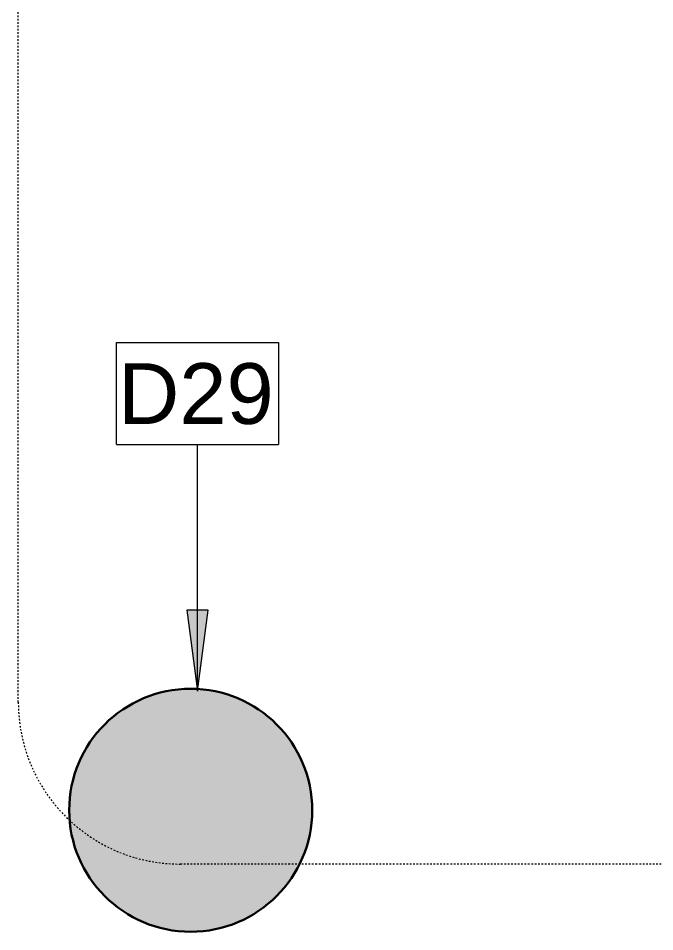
# Model space of a CAD drawing. Header units: inches. Extents: x -1176 to 1551, y -3558 to 978.
# Drawn here: x 370 to 417.1, y 450.5 to 518.2 of the extents above; entities that cross this region are included whole.
import ezdxf

# ---------------------------------------------------------------- set-up
doc = ezdxf.new("R2010")
doc.units = ezdxf.units.IN
doc.header["$MEASUREMENT"] = 0
doc.linetypes.add('Dash', pattern=[0.25, 0.125, -0.125])
for name, color, linetype, lineweight in [('A-ANNO-KEYN', 231, 'Continuous', 9), ('A-DETL', 90, 'Continuous', 9), ('S-COLS', 52, 'Continuous', 18)]:
    doc.layers.add(name, color=color, linetype=linetype, lineweight=lineweight)
doc.styles.add('Arial', font='arial.ttf', dxfattribs={"height": 4.5})

# ---------------------------------------------------------------- blocks, each defined once
blk = doc.blocks.new('Concrete-Round-Column - 18_-5401511-1st Floor Demo')
at = {"layer": 'S-COLS', "lineweight": 9}
blk.add_hatch(color=7, dxfattribs=at).paths.add_polyline_path([(0, -9), (2.003, -8.774), (3.905, -8.109), (5.611, -7.036), (7.036, -5.611), (8.109, -3.905), (8.774, -2.003), (9, 0), (8.774, 2.003), (8.109, 3.905), (7.036, 5.611), (5.611, 7.036), (3.905, 8.109), (2.003, 8.774), (0, 9), (-2.003, 8.774), (-3.905, 8.109), (-5.611, 7.036), (-7.036, 5.611), (-8.109, 3.905), (-8.774, 2.003), (-9, 0), (-8.774, -2.003), (-8.109, -3.905), (-7.036, -5.611), (-5.611, -7.036), (-3.905, -8.109), (-2.003, -8.774)], flags=0)
at = {"layer": 'S-COLS', "color": 8, "lineweight": 30}
for start, end in [(360, 180), (180, 360)]:
    blk.add_arc((0, 0), 9, start, end, dxfattribs=at)
blk = doc.blocks.new('Keynote Tag - Keynote Number - Boxed-135510-1st Floor Demo')
at = {"layer": 'A-ANNO-KEYN'}
for p, q in [((-0.125, -0.0792), (-0.125, 0.0781)), ((-0.125, 0.0781), (0.125, 0.0781)), ((0.125, 0.0781), (0.125, -0.0792)), ((-0.125, -0.0792), (0.125, -0.0792))]:
    blk.add_line(p, q, dxfattribs=at)

msp = doc.modelspace()

# ---------------------------------------------------------------- hatches: boundary and pattern name
at = {"layer": 'A-ANNO-KEYN'}
msp.add_hatch(color=256, dxfattribs=at).paths.add_polyline_path([(383.239, 468.316), (384.029, 474.316), (382.449, 474.316)], flags=0)

# ---------------------------------------------------------------- linework, layer by layer
for p, q in [((383.239, 468.316), (383.239, 486.593)), ((384.029, 474.316), (382.449, 474.316)), ((382.449, 474.316), (383.239, 468.316)), ((383.239, 468.316), (384.029, 474.316))]:
    msp.add_line(p, q, dxfattribs=at)
at = {"layer": 'A-DETL', "linetype": 'Dash', "lineweight": 18}
for p, q in [((369.959, 467.514), (369.959, 585.119)), ((467.587, 455.514), (381.959, 455.514))]:
    msp.add_line(p, q, dxfattribs=at)
msp.add_arc((381.959, 467.514), 12, 180, 270, dxfattribs=at)

# ---------------------------------------------------------------- block references
at = {"layer": 'A-ANNO-KEYN', "xscale": 47.99999999999997, "yscale": 47.99999999999997, "zscale": 47.99999999999997}
msp.add_blockref('Keynote Tag - Keynote Number - Boxed-135510-1st Floor Demo', (383.239, 490.397), dxfattribs=at)
at = {"layer": 'S-COLS', "lineweight": 9}
msp.add_blockref('Concrete-Round-Column - 18_-5401511-1st Floor Demo', (382.73, 459.504), dxfattribs=at)

# ---------------------------------------------------------------- texts
at = {"layer": 'A-ANNO-KEYN', "insert": (377.348, 492.623), "char_height": 4.5, "width": 14.0895, "attachment_point": 1, "style": 'Arial'}
msp.add_mtext('D29', dxfattribs=at)

doc.saveas('drawing.dxf')
